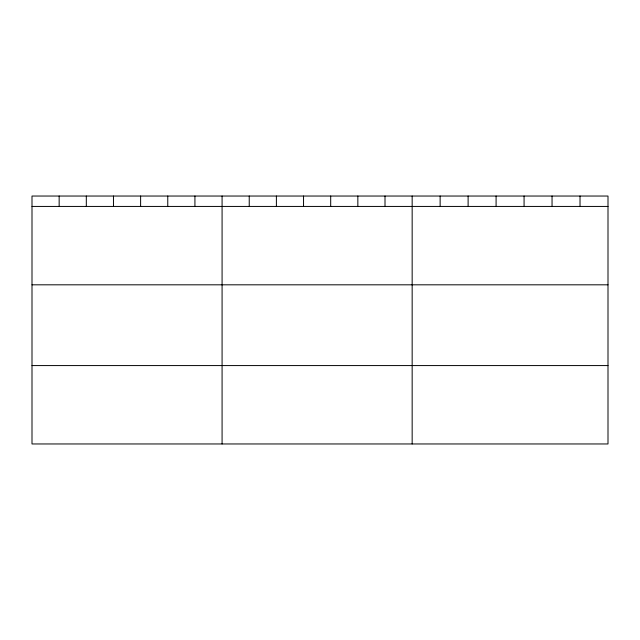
<?xml version="1.0" encoding="UTF-8"?>
<svg xmlns="http://www.w3.org/2000/svg" width="640" height="640" viewBox="0 0 640 640"><rect width="100%" height="100%" fill="white"/><g stroke="black" fill="none" stroke-linecap="round" stroke-linejoin="round"><path stroke-width="0.96" d="M608 206.432L608 443.96L32 443.96L32 196.04L608 196.04L608 206.432L32 206.432M32 284.816L608 284.816M32 365.576L608 365.576M580.024 196.04L580.024 206.432M552.048 196.04L552.048 206.432M524.072 196.04L524.072 206.432M496.088 196.04L496.088 206.432M468.112 196.04L468.112 206.432M440.136 196.04L440.136 206.432M412.16 196.04L412.16 443.96M385.008 196.04L385.008 206.432M357.848 196.04L357.848 206.432M330.696 196.04L330.696 206.432M303.544 196.04L303.544 206.432M276.392 196.04L276.392 206.432M249.232 196.04L249.232 206.432M222.08 196.04L222.08 443.96M194.928 196.04L194.928 206.432M167.768 196.04L167.768 206.432M140.616 196.04L140.616 206.432M113.464 196.04L113.464 206.432M86.312 196.04L86.312 206.432M59.152 196.04L59.152 206.432"/></g></svg>
